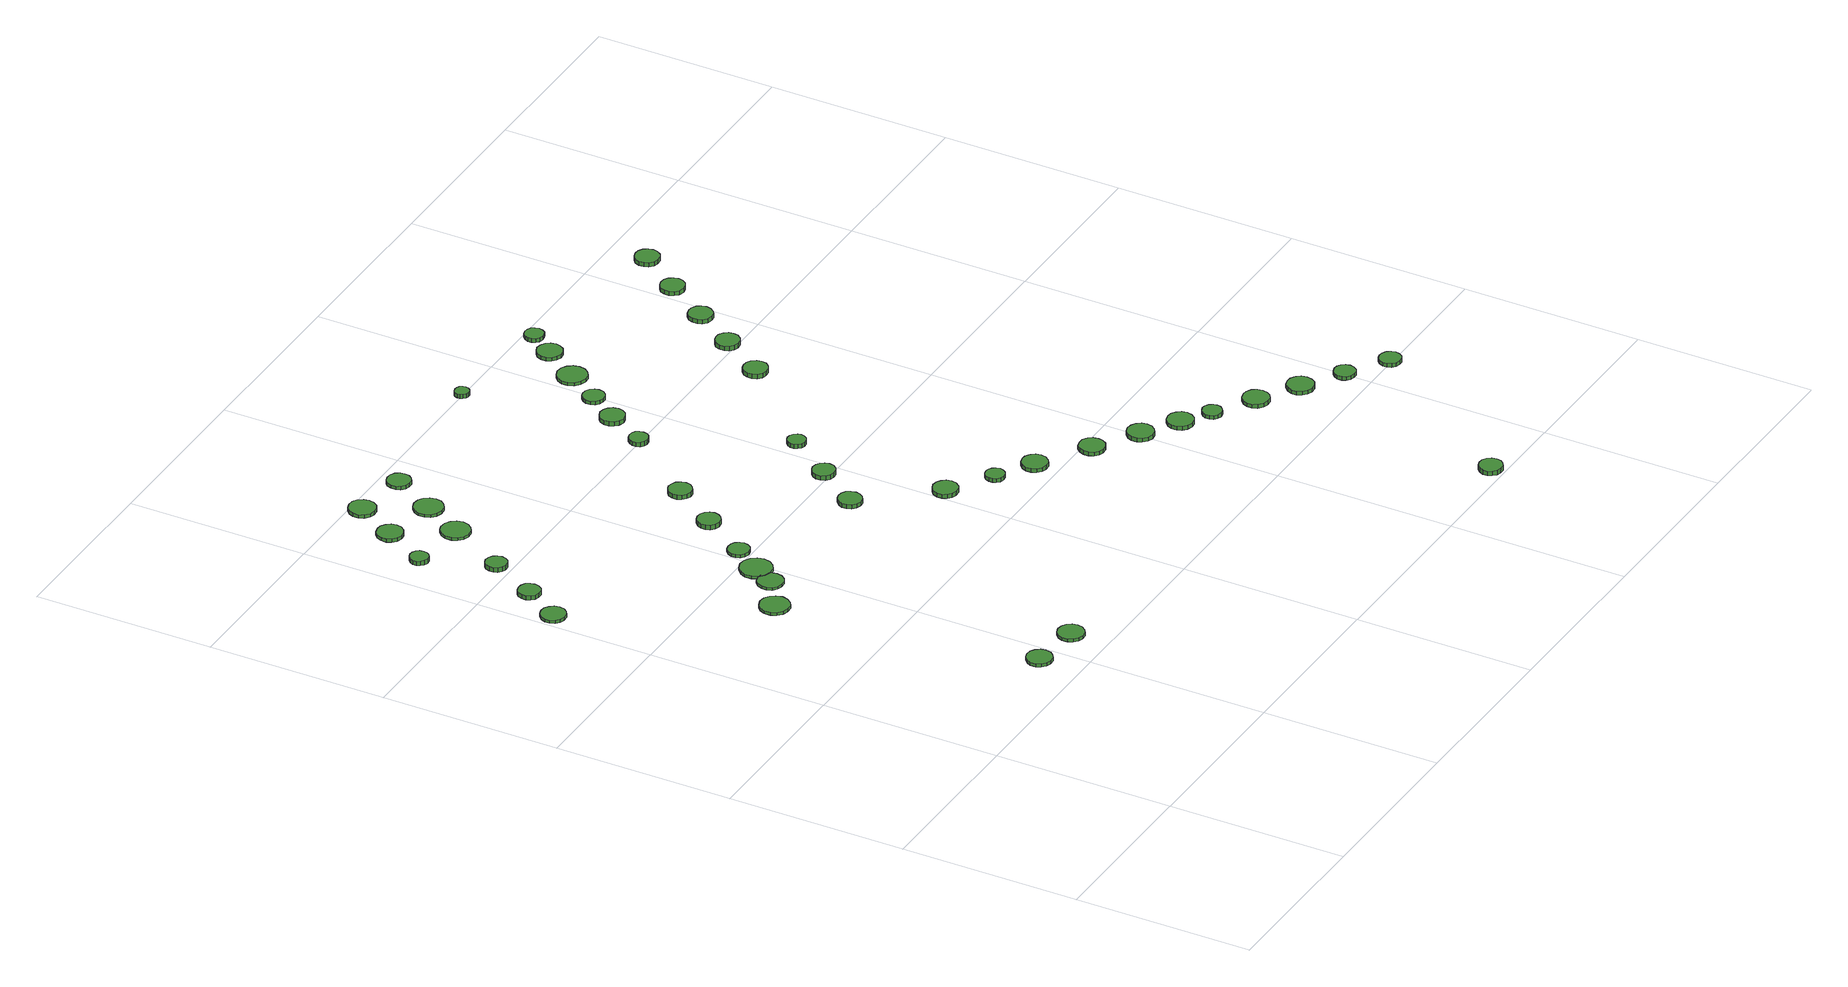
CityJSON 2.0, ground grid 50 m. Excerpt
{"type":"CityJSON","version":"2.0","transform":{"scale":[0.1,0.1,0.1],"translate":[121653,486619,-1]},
"CityObjects":{
"tree1":{"type":"SolitaryVegetationObject","attributes":{"function":"something"},"geometry":[{"type":"MultiSurface","lod":"1","boundaries":[[[0,1,2,3,4,5,6,7,8,9,10,11,12,13,14]],[[15,16,17,18,19,20,21,22,23,24,25,26,27,28,29]],[[0,29,28,1]],[[1,28,27,2]],[[2,27,26,3]],[[3,26,25,4]],[[4,25,24,5]],[[5,24,23,6]],[[6,23,22,7]],[[7,22,21,8]],[[8,21,20,9]],[[9,20,19,10]],[[10,19,18,11]],[[11,18,17,12]],[[12,17,16,13]],[[13,16,15,14]],[[14,15,29,0]]]}]},
"tree2":{"type":"SolitaryVegetationObject","attributes":{"function":"something"},"geometry":[{"type":"MultiSurface","lod":"1","boundaries":[[[30,31,32,33,34,35,36,37,38,39,40,41,42,43,44]],[[45,46,47,48,49,50,51,52,53,54,55,56,57,58,59]],[[30,59,58,31]],[[31,58,57,32]],[[32,57,56,33]],[[33,56,55,34]],[[34,55,54,35]],[[35,54,53,36]],[[36,53,52,37]],[[37,52,51,38]],[[38,51,50,39]],[[39,50,49,40]],[[40,49,48,41]],[[41,48,47,42]],[[42,47,46,43]],[[43,46,45,44]],[[44,45,59,30]]]}]},
"tree3":{"type":"SolitaryVegetationObject","attributes":{"function":"something"},"geometry":[{"type":"MultiSurface","lod":"1","boundaries":[[[60,61,62,63,64,65,66,67,68,69,70,71,72,73,74]],[[75,76,77,78,79,80,81,82,83,84,85,86,87,88,89]],[[60,89,88,61]],[[61,88,87,62]],[[62,87,86,63]],[[63,86,85,64]],[[64,85,84,65]],[[65,84,83,66]],[[66,83,82,67]],[[67,82,81,68]],[[68,81,80,69]],[[69,80,79,70]],[[70,79,78,71]],[[71,78,77,72]],[[72,77,76,73]],[[73,76,75,74]],[[74,75,89,60]]]}]},
"tree4":{"type":"SolitaryVegetationObject","attributes":{"function":"something"},"geometry":[{"type":"MultiSurface","lod":"1","boundaries":[[[90,91,92,93,94,95,96,97,98,99,100,101,102,103,104]],[[105,106,107,108,109,110,111,112,113,114,115,116,117,118,119]],[[90,119,118,91]],[[91,118,117,92]],[[92,117,116,93]],[[93,116,115,94]],[[94,115,114,95]],[[95,114,113,96]],[[96,113,112,97]],[[97,112,111,98]],[[98,111,110,99]],[[99,110,109,100]],[[100,109,108,101]],[[101,108,107,102]],[[102,107,106,103]],[[103,106,105,104]],[[104,105,119,90]]]}]},
"tree5":{"type":"SolitaryVegetationObject","attributes":{"function":"something"},"geometry":[{"type":"MultiSurface","lod":"1","boundaries":[[[120,121,122,123,124,125,126,127,128,129,130,131,132,133,134]],[[135,136,137,138,139,140,141,142,143,144,145,146,147,148,149]],[[120,149,148,121]],[[121,148,147,122]],[[122,147,146,123]],[[123,146,145,124]],[[124,145,144,125]],[[125,144,143,126]],[[126,143,142,127]],[[127,142,141,128]],[[128,141,140,129]],[[129,140,139,130]],[[130,139,138,131]],[[131,138,137,132]],[[132,137,136,133]],[[133,136,135,134]],[[134,135,149,120]]]}]},
"tree6":{"type":"SolitaryVegetationObject","attributes":{"function":"something"},"geometry":[{"type":"MultiSurface","lod":"1","boundaries":[[[150,151,152,153,154,155,156,157,158,159,160,161,162,163,164]],[[165,166,167,168,169,170,171,172,173,174,175,176,177,178,179]],[[150,179,178,151]],[[151,178,177,152]],[[152,177,176,153]],[[153,176,175,154]],[[154,175,174,155]],[[155,174,173,156]],[[156,173,172,157]],[[157,172,171,158]],[[158,171,170,159]],[[159,170,169,160]],[[160,169,168,161]],[[161,168,167,162]],[[162,167,166,163]],[[163,166,165,164]],[[164,165,179,150]]]}]},
"tree7":{"type":"SolitaryVegetationObject","attributes":{"function":"something"},"geometry":[{"type":"MultiSurface","lod":"1","boundaries":[[[180,181,182,183,184,185,186,187,188,189,190,191,192,193,194]],[[195,196,197,198,199,200,201,202,203,204,205,206,207,208,209]],[[180,209,208,181]],[[181,208,207,182]],[[182,207,206,183]],[[183,206,205,184]],[[184,205,204,185]],[[185,204,203,186]],[[186,203,202,187]],[[187,202,201,188]],[[188,201,200,189]],[[189,200,199,190]],[[190,199,198,191]],[[191,198,197,192]],[[192,197,196,193]],[[193,196,195,194]],[[194,195,209,180]]]}]},
"tree8":{"type":"SolitaryVegetationObject","attributes":{"function":"something"},"geometry":[{"type":"MultiSurface","lod":"1","boundaries":[[[210,211,212,213,214,215,216,217,218,219,220,221,222,223,224]],[[225,226,227,228,229,230,231,232,233,234,235,236,237,238,239]],[[210,239,238,211]],[[211,238,237,212]],[[212,237,236,213]],[[213,236,235,214]],[[214,235,234,215]],[[215,234,233,216]],[[216,233,232,217]],[[217,232,231,218]],[[218,231,230,219]],[[219,230,229,220]],[[220,229,228,221]],[[221,228,227,222]],[[222,227,226,223]],[[223,226,225,224]],[[224,225,239,210]]]}]},
"tree9":{"type":"SolitaryVegetationObject","attributes":{"function":"something"},"geometry":[{"type":"MultiSurface","lod":"1","boundaries":[[[240,241,242,243,244,245,246,247,248,249,250,251,252,253,254]],[[255,256,257,258,259,260,261,262,263,264,265,266,267,268,269]],[[240,269,268,241]],[[241,268,267,242]],[[242,267,266,243]],[[243,266,265,244]],[[244,265,264,245]],[[245,264,263,246]],[[246,263,262,247]],[[247,262,261,248]],[[248,261,260,249]],[[249,260,259,250]],[[250,259,258,251]],[[251,258,257,252]],[[252,257,256,253]],[[253,256,255,254]],[[254,255,269,240]]]}]},
"tree10":{"type":"SolitaryVegetationObject","attributes":{"function":"something"},"geometry":[{"type":"MultiSurface","lod":"1","boundaries":[[[270,271,272,273,274,275,276,277,278,279,280,281,282,283,284]],[[285,286,287,288,289,290,291,292,293,294,295,296,297,298,299]],[[270,299,298,271]],[[271,298,297,272]],[[272,297,296,273]],[[273,296,295,274]],[[274,295,294,275]],[[275,294,293,276]],[[276,293,292,277]],[[277,292,291,278]],[[278,291,290,279]],[[279,290,289,280]],[[280,289,288,281]],[[281,288,287,282]],[[282,287,286,283]],[[283,286,285,284]],[[284,285,299,270]]]}]},
"tree11":{"type":"SolitaryVegetationObject","attributes":{"function":"something"},"geometry":[{"type":"MultiSurface","lod":"1","boundaries":[[[300,301,302,303,304,305,306,307,308,309,310,311,312,313,314]],[[315,316,317,318,319,320,321,322,323,324,325,326,327,328,329]],[[300,329,328,301]],[[301,328,327,302]],[[302,327,326,303]],[[303,326,325,304]],[[304,325,324,305]],[[305,324,323,306]],[[306,323,322,307]],[[307,322,321,308]],[[308,321,320,309]],[[309,320,319,310]],[[310,319,318,311]],[[311,318,317,312]],[[312,317,316,313]],[[313,316,315,314]],[[314,315,329,300]]]}]},
"tree12":{"type":"SolitaryVegetationObject","attributes":{"function":"something"},"geometry":[{"type":"MultiSurface","lod":"1","boundaries":[[[330,331,332,333,334,335,336,337,338,339,340,341,342,343,344]],[[345,346,347,348,349,350,351,352,353,354,355,356,357,358,359]],[[330,359,358,331]],[[331,358,357,332]],[[332,357,356,333]],[[333,356,355,334]],[[334,355,354,335]],[[335,354,353,336]],[[336,353,352,337]],[[337,352,351,338]],[[338,351,350,339]],[[339,350,349,340]],[[340,349,348,341]],[[341,348,347,342]],[[342,347,346,343]],[[343,346,345,344]],[[344,345,359,330]]]}]},
"tree13":{"type":"SolitaryVegetationObject","attributes":{"function":"something"},"geometry":[{"type":"MultiSurface","lod":"1","boundaries":[[[360,361,362,363,364,365,366,367,368,369,370,371,372,373,374]],[[375,376,377,378,379,380,381,382,383,384,385,386,387,388,389]],[[360,389,388,361]],[[361,388,387,362]],[[362,387,386,363]],[[363,386,385,364]],[[364,385,384,365]],[[365,384,383,366]],[[366,383,382,367]],[[367,382,381,368]],[[368,381,380,369]],[[369,380,379,370]],[[370,379,378,371]],[[371,378,377,372]],[[372,377,376,373]],[[373,376,375,374]],[[374,375,389,360]]]}]},
"tree14":{"type":"SolitaryVegetationObject","attributes":{"function":"something"},"geometry":[{"type":"MultiSurface","lod":"1","boundaries":[[[390,391,392,393,394,395,396,397,398,399,400,401,402,403,404]],[[405,406,407,408,409,410,411,412,413,414,415,416,417,418,419]],[[390,419,418,391]],[[391,418,417,392]],[[392,417,416,393]],[[393,416,415,394]],[[394,415,414,395]],[[395,414,413,396]],[[396,413,412,397]],[[397,412,411,398]],[[398,411,410,399]],[[399,410,409,400]],[[400,409,408,401]],[[401,408,407,402]],[[402,407,406,403]],[[403,406,405,404]],[[404,405,419,390]]]}]},
"tree15":{"type":"SolitaryVegetationObject","attributes":{"function":"something"},"geometry":[{"type":"MultiSurface","lod":"1","boundaries":[[[420,421,422,423,424,425,426,427,428,429,430,431,432,433,434]],[[435,436,437,438,439,440,441,442,443,444,445,446,447,448,449]],[[420,449,448,421]],[[421,448,447,422]],[[422,447,446,423]],[[423,446,445,424]],[[424,445,444,425]],[[425,444,443,426]],[[426,443,442,427]],[[427,442,441,428]],[[428,441,440,429]],[[429,440,439,430]],[[430,439,438,431]],[[431,438,437,432]],[[432,437,436,433]],[[433,436,435,434]],[[434,435,449,420]]]}]},
"tree16":{"type":"SolitaryVegetationObject","attributes":{"function":"something"},"geometry":[{"type":"MultiSurface","lod":"1","boundaries":[[[450,451,452,453,454,455,456,457,458,459,460,461,462,463,464]],[[465,466,467,468,469,470,471,472,473,474,475,476,477,478,479]],[[450,479,478,451]],[[451,478,477,452]],[[452,477,476,453]],[[453,476,475,454]],[[454,475,474,455]],[[455,474,473,456]],[[456,473,472,457]],[[457,472,471,458]],[[458,471,470,459]],[[459,470,469,460]],[[460,469,468,461]],[[461,468,467,462]],[[462,467,466,463]],[[463,466,465,464]],[[464,465,479,450]]]}]},
"tree17":{"type":"SolitaryVegetationObject","attributes":{"function":"something"},"geometry":[{"type":"MultiSurface","lod":"1","boundaries":[[[480,481,482,483,484,485,486,487,488,489,490,491,492,493,494]],[[495,496,497,498,499,500,501,502,503,504,505,506,507,508,509]],[[480,509,508,481]],[[481,508,507,482]],[[482,507,506,483]],[[483,506,505,484]],[[484,505,504,485]],[[485,504,503,486]],[[486,503,502,487]],[[487,502,501,488]],[[488,501,500,489]],[[489,500,499,490]],[[490,499,498,491]],[[491,498,497,492]],[[492,497,496,493]],[[493,496,495,494]],[[494,495,509,480]]]}]},
"tree18":{"type":"SolitaryVegetationObject","attributes":{"function":"something"},"geometry":[{"type":"MultiSurface","lod":"1","boundaries":[[[510,511,512,513,514,515,516,517,518,519,520,521,522,523,524]],[[525,526,527,528,529,530,531,532,533,534,535,536,537,538,539]],[[510,539,538,511]],[[511,538,537,512]],[[512,537,536,513]],[[513,536,535,514]],[[514,535,534,515]],[[515,534,533,516]],[[516,533,532,517]],[[517,532,531,518]],[[518,531,530,519]],[[519,530,529,520]],[[520,529,528,521]],[[521,528,527,522]],[[522,527,526,523]],[[523,526,525,524]],[[524,525,539,510]]]}]},
"tree19":{"type":"SolitaryVegetationObject","attributes":{"function":"something"},"geometry":[{"type":"MultiSurface","lod":"1","boundaries":[[[540,541,542,543,544,545,546,547,548,549,550,551,552,553,554]],[[555,556,557,558,559,560,561,562,563,564,565,566,567,568,569]],[[540,569,568,541]],[[541,568,567,542]],[[542,567,566,543]],[[543,566,565,544]],[[544,565,564,545]],[[545,564,563,546]],[[546,563,562,547]],[[547,562,561,548]],[[548,561,560,549]],[[549,560,559,550]],[[550,559,558,551]],[[551,558,557,552]],[[552,557,556,553]],[[553,556,555,554]],[[554,555,569,540]]]}]},
"tree20":{"type":"SolitaryVegetationObject","attributes":{"function":"something"},"geometry":[{"type":"MultiSurface","lod":"1","boundaries":[[[570,571,572,573,574,575,576,577,578,579,580,581,582,583,584]],[[585,586,587,588,589,590,591,592,593,594,595,596,597,598,599]],[[570,599,598,571]],[[571,598,597,572]],[[572,597,596,573]],[[573,596,595,574]],[[574,595,594,575]],[[575,594,593,576]],[[576,593,592,577]],[[577,592,591,578]],[[578,591,590,579]],[[579,590,589,580]],[[580,589,588,581]],[[581,588,587,582]],[[582,587,586,583]],[[583,586,585,584]],[[584,585,599,570]]]}]},
"tree21":{"type":"SolitaryVegetationObject","attributes":{"function":"something"},"geometry":[{"type":"MultiSurface","lod":"1","boundaries":[[[600,601,602,603,604,605,606,607,608,609,610,611,612,613,614]],[[615,616,617,618,619,620,621,622,623,624,625,626,627,628,629]],[[600,629,628,601]],[[601,628,627,602]],[[602,627,626,603]],[[603,626,625,604]],[[604,625,624,605]],[[605,624,623,606]],[[606,623,622,607]],[[607,622,621,608]],[[608,621,620,609]],[[609,620,619,610]],[[610,619,618,611]],[[611,618,617,612]],[[612,617,616,613]],[[613,616,615,614]],[[614,615,629,600]]]}]},
"tree22":{"type":"SolitaryVegetationObject","attributes":{"function":"something"},"geometry":[{"type":"MultiSurface","lod":"1","boundaries":[[[630,631,632,633,634,635,636,637,638,639,640,641,642,643,644]],[[645,646,647,648,649,650,651,652,653,654,655,656,657,658,659]],[[630,659,658,631]],[[631,658,657,632]],[[632,657,656,633]],[[633,656,655,634]],[[634,655,654,635]],[[635,654,653,636]],[[636,653,652,637]],[[637,652,651,638]],[[638,651,650,639]],[[639,650,649,640]],[[640,649,648,641]],[[641,648,647,642]],[[642,647,646,643]],[[643,646,645,644]],[[644,645,659,630]]]}]},
"tree23":{"type":"SolitaryVegetationObject","attributes":{"function":"something"},"geometry":[{"type":"MultiSurface","lod":"1","boundaries":[[[660,661,662,663,664,665,666,667,668,669,670,671,672,673,674]],[[675,676,677,678,679,680,681,682,683,684,685,686,687,688,689]],[[660,689,688,661]],[[661,688,687,662]],[[662,687,686,663]],[[663,686,685,664]],[[664,685,684,665]],[[665,684,683,666]],[[666,683,682,667]],[[667,682,681,668]],[[668,681,680,669]],[[669,680,679,670]],[[670,679,678,671]],[[671,678,677,672]],[[672,677,676,673]],[[673,676,675,674]],[[674,675,689,660]]]}]},
"tree24":{"type":"SolitaryVegetationObject","attributes":{"function":"something"},"geometry":[{"type":"MultiSurface","lod":"1","boundaries":[[[690,691,692,693,694,695,696,697,698,699,700,701,702,703,704]],[[705,706,707,708,709,710,711,712,713,714,715,716,717,718,719]],[[690,719,718,691]],[[691,718,717,692]],[[692,717,716,693]],[[693,716,715,694]],[[694,715,714,695]],[[695,714,713,696]],[[696,713,712,697]],[[697,712,711,698]],[[698,711,710,699]],[[699,710,709,700]],[[700,709,708,701]],[[701,708,707,702]],[[702,707,706,703]],[[703,706,705,704]],[[704,705,719,690]]]}]},
"tree25":{"type":"SolitaryVegetationObject","attributes":{"function":"something"},"geometry":[{"type":"MultiSurface","lod":"1","boundaries":[[[720,721,722,723,724,725,726,727,728,729,730,731,732,733,734]],[[735,736,737,738,739,740,741,742,743,744,745,746,747,748,749]],[[720,749,748,721]],[[721,748,747,722]],[[722,747,746,723]],[[723,746,745,724]],[[724,745,744,725]],[[725,744,743,726]],[[726,743,742,727]],[[727,742,741,728]],[[728,741,740,729]],[[729,740,739,730]],[[730,739,738,731]],[[731,738,737,732]],[[732,737,736,733]],[[733,736,735,734]],[[734,735,749,720]]]}]},
"tree26":{"type":"SolitaryVegetationObject","attributes":{"function":"something"},"geometry":[{"type":"MultiSurface","lod":"1","boundaries":[[[750,751,752,753,754,755,756,757,758,759,760,761,762,763,764]],[[765,766,767,768,769,770,771,772,773,774,775,776,777,778,779]],[[750,779,778,751]],[[751,778,777,752]],[[752,777,776,753]],[[753,776,775,754]],[[754,775,774,755]],[[755,774,773,756]],[[756,773,772,757]],[[757,772,771,758]],[[758,771,770,759]],[[759,770,769,760]],[[760,769,768,761]],[[761,768,767,762]],[[762,767,766,763]],[[763,766,765,764]],[[764,765,779,750]]]}]},
"tree27":{"type":"SolitaryVegetationObject","attributes":{"function":"something"},"geometry":[{"type":"MultiSurface","lod":"1","boundaries":[[[780,781,782,783,784,785,786,787,788,789,790,791,792,793,794]],[[795,796,797,798,799,800,801,802,803,804,805,806,807,808,809]],[[780,809,808,781]],[[781,808,807,782]],[[782,807,806,783]],[[783,806,805,784]],[[784,805,804,785]],[[785,804,803,786]],[[786,803,802,787]],[[787,802,801,788]],[[788,801,800,789]],[[789,800,799,790]],[[790,799,798,791]],[[791,798,797,792]],[[792,797,796,793]],[[793,796,795,794]],[[794,795,809,780]]]}]},
"tree28":{"type":"SolitaryVegetationObject","attributes":{"function":"something"},"geometry":[{"type":"MultiSurface","lod":"1","boundaries":[[[810,811,812,813,814,815,816,817,818,819,820,821,822,823,824]],[[825,826,827,828,829,830,831,832,833,834,835,836,837,838,839]],[[810,839,838,811]],[[811,838,837,812]],[[812,837,836,813]],[[813,836,835,814]],[[814,835,834,815]],[[815,834,833,816]],[[816,833,832,817]],[[817,832,831,818]],[[818,831,830,819]],[[819,830,829,820]],[[820,829,828,821]],[[821,828,827,822]],[[822,827,826,823]],[[823,826,825,824]],[[824,825,839,810]]]}]},
"tree29":{"type":"SolitaryVegetationObject","attributes":{"function":"something"},"geometry":[{"type":"MultiSurface","lod":"1","boundaries":[[[840,841,842,843,844,845,846,847,848,849,850,851,852,853,854]],[[855,856,857,858,859,860,861,862,863,864,865,866,867,868,869]],[[840,869,868,841]],[[841,868,867,842]],[[842,867,866,843]],[[843,866,865,844]],[[844,865,864,845]],[[845,864,863,846]],[[846,863,862,847]],[[847,862,861,848]],[[848,861,860,849]],[[849,860,859,850]],[[850,859,858,851]],[[851,858,857,852]],[[852,857,856,853]],[[853,856,855,854]],[[854,855,869,840]]]}]},
"tree30":{"type":"SolitaryVegetationObject","attributes":{"function":"something"},"geometry":[{"type":"MultiSurface","lod":"1","boundaries":[[[870,871,872,873,874,875,876,877,878,879,880,881,882,883,884]],[[885,886,887,888,889,890,891,892,893,894,895,896,897,898,899]],[[870,899,898,871]],[[871,898,897,872]],[[872,897,896,873]],[[873,896,895,874]],[[874,895,894,875]],[[875,894,893,876]],[[876,893,892,877]],[[877,892,891,878]],[[878,891,890,879]],[[879,890,889,880]],[[880,889,888,881]],[[881,888,887,882]],[[882,887,886,883]],[[883,886,885,884]],[[884,885,899,870]]]}]},
"tree31":{"type":"SolitaryVegetationObject","attributes":{"function":"something"},"geometry":[{"type":"MultiSurface","lod":"1","boundaries":[[[900,901,902,903,904,905,906,907,908,909,910,911,912,913,914]],[[915,916,917,918,919,920,921,922,923,924,925,926,927,928,929]],[[900,929,928,901]],[[901,928,927,902]],[[902,927,926,903]],[[903,926,925,904]],[[904,925,924,905]],[[905,924,923,906]],[[906,923,922,907]],[[907,922,921,908]],[[908,921,920,909]],[[909,920,919,910]],[[910,919,918,911]],[[911,918,917,912]],[[912,917,916,913]],[[913,916,915,914]],[[914,915,929,900]]]}]},
"tree32":{"type":"SolitaryVegetationObject","attributes":{"function":"something"},"geometry":[{"type":"MultiSurface","lod":"1","boundaries":[[[930,931,932,933,934,935,936,937,938,939,940,941,942,943,944]],[[945,946,947,948,949,950,951,952,953,954,955,956,957,958,959]],[[930,959,958,931]],[[931,958,957,932]],[[932,957,956,933]],[[933,956,955,934]],[[934,955,954,935]],[[935,954,953,936]],[[936,953,952,937]],[[937,952,951,938]],[[938,951,950,939]],[[939,950,949,940]],[[940,949,948,941]],[[941,948,947,942]],[[942,947,946,943]],[[943,946,945,944]],[[944,945,959,930]]]}]},
"tree33":{"type":"SolitaryVegetationObject","attributes":{"function":"something"},"geometry":[{"type":"MultiSurface","lod":"1","boundaries":[[[960,961,962,963,964,965,966,967,968,969,970,971,972,973,974]],[[975,976,977,978,979,980,981,982,983,984,985,986,987,988,989]],[[960,989,988,961]],[[961,988,987,962]],[[962,987,986,963]],[[963,986,985,964]],[[964,985,984,965]],[[965,984,983,966]],[[966,983,982,967]],[[967,982,981,968]],[[968,981,980,969]],[[969,980,979,970]],[[970,979,978,971]],[[971,978,977,972]],[[972,977,976,973]],[[973,976,975,974]],[[974,975,989,960]]]}]},
"tree34":{"type":"SolitaryVegetationObject","attributes":{"function":"something"},"geometry":[{"type":"MultiSurface","lod":"1","boundaries":[[[990,991,992,993,994,995,996,997,998,999,1000,1001,1002,1003,1004]],[[1005,1006,1007,1008,1009,1010,1011,1012,1013,1014,1015,1016,1017,1018,1019]],[[990,1019,1018,991]],[[991,1018,1017,992]],[[992,1017,1016,993]],[[993,1016,1015,994]],[[994,1015,1014,995]],[[995,1014,1013,996]],[[996,1013,1012,997]],[[997,1012,1011,998]],[[998,1011,1010,999]],[[999,1010,1009,1000]],[[1000,1009,1008,1001]],[[1001,1008,1007,1002]],[[1002,1007,1006,1003]],[[1003,1006,1005,1004]],[[1004,1005,1019,990]]]}]},
"tree35":{"type":"SolitaryVegetationObject","attributes":{"function":"something"},"geometry":[{"type":"MultiSurface","lod":"1","boundaries":[[[1020,1021,1022,1023,1024,1025,1026,1027,1028,1029,1030,1031,1032,1033,1034]],[[1035,1036,1037,1038,1039,1040,1041,1042,1043,1044,1045,1046,1047,1048,1049]],[[1020,1049,1048,1021]],[[1021,1048,1047,1022]],[[1022,1047,1046,1023]],[[1023,1046,1045,1024]],[[1024,1045,1044,1025]],[[1025,1044,1043,1026]],[[1026,1043,1042,1027]],[[1027,1042,1041,1028]],[[1028,1041,1040,1029]],[[1029,1040,1039,1030]],[[1030,1039,1038,1031]],[[1031,1038,1037,1032]],[[1032,1037,1036,1033]],[[1033,1036,1035,1034]],[[1034,1035,1049,1020]]]}]},
"tree36":{"type":"SolitaryVegetationObject","attributes":{"function":"something"},"geometry":[{"type":"MultiSurface","lod":"1","boundaries":[[[1050,1051,1052,1053,1054,1055,1056,1057,1058,1059,1060,1061,1062,1063,1064]],[[1065,1066,1067,1068,1069,1070,1071,1072,1073,1074,1075,1076,1077,1078,1079]],[[1050,1079,1078,1051]],[[1051,1078,1077,1052]],[[1052,1077,1076,1053]],[[1053,1076,1075,1054]],[[1054,1075,1074,1055]],[[1055,1074,1073,1056]],[[1056,1073,1072,1057]],[[1057,1072,1071,1058]],[[1058,1071,1070,1059]],[[1059,1070,1069,1060]],[[1060,1069,1068,1061]],[[1061,1068,1067,1062]],[[1062,1067,1066,1063]],[[1063,1066,1065,1064]],[[1064,1065,1079,1050]]]}]},
"tree37":{"type":"SolitaryVegetationObject","attributes":{"function":"something"},"geometry":[{"type":"MultiSurface","lod":"1","boundaries":[[[1080,1081,1082,1083,1084,1085,1086,1087,1088,1089,1090,1091,1092,1093,1094]],[[1095,1096,1097,1098,1099,1100,1101,1102,1103,1104,1105,1106,1107,1108,1109]],[[1080,1109,1108,1081]],[[1081,1108,1107,1082]],[[1082,1107,1106,1083]],[[1083,1106,1105,1084]],[[1084,1105,1104,1085]],[[1085,1104,1103,1086]],[[1086,1103,1102,1087]],[[1087,1102,1101,1088]],[[1088,1101,1100,1089]],[[1089,1100,1099,1090]],[[1090,1099,1098,1091]],[[1091,1098,1097,1092]],[[1092,1097,1096,1093]],[[1093,1096,1095,1094]],[[1094,1095,1109,1080]]]}]},
"tree38":{"type":"SolitaryVegetationObject","attributes":{"function":"something"},"geometry":[{"type":"MultiSurface","lod":"1","boundaries":[[[1110,1111,1112,1113,1114,1115,1116,1117,1118,1119,1120,1121,1122,1123,1124]],[[1125,1126,1127,1128,1129,1130,1131,1132,1133,1134,1135,1136,1137,1138,1139]],[[1110,1139,1138,1111]],[[1111,1138,1137,1112]],[[1112,1137,1136,1113]],[[1113,1136,1135,1114]],[[1114,1135,1134,1115]],[[1115,1134,1133,1116]],[[1116,1133,1132,1117]],[[1117,1132,1131,1118]],[[1118,1131,1130,1119]],[[1119,1130,1129,1120]],[[1120,1129,1128,1121]],[[1121,1128,1127,1122]],[[1122,1127,1126,1123]],[[1123,1126,1125,1124]],[[1124,1125,1139,1110]]]}]},
"tree39":{"type":"SolitaryVegetationObject","attributes":{"function":"something"},"geometry":[{"type":"MultiSurface","lod":"1","boundaries":[[[1140,1141,1142,1143,1144,1145,1146,1147,1148,1149,1150,1151,1152,1153,1154]],[[1155,1156,1157,1158,1159,1160,1161,1162,1163,1164,1165,1166,1167,1168,1169]],[[1140,1169,1168,1141]],[[1141,1168,1167,1142]],[[1142,1167,1166,1143]],[[1143,1166,1165,1144]],[[1144,1165,1164,1145]],[[1145,1164,1163,1146]],[[1146,1163,1162,1147]],[[1147,1162,1161,1148]],[[1148,1161,1160,1149]],[[1149,1160,1159,1150]],[[1150,1159,1158,1151]],[[1151,1158,1157,1152]],[[1152,1157,1156,1153]],[[1153,1156,1155,1154]],[[1154,1155,1169,1140]]]}]},
"tree40":{"type":"SolitaryVegetationObject","attributes":{"function":"something"},"geometry":[{"type":"MultiSurface","lod":"1","boundaries":[[[1170,1171,1172,1173,1174,1175,1176,1177,1178,1179,1180,1181,1182,1183,1184]],[[1185,1186,1187,1188,1189,1190,1191,1192,1193,1194,1195,1196,1197,1198,1199]],[[1170,1199,1198,1171]],[[1171,1198,1197,1172]],[[1172,1197,1196,1173]],[[1173,1196,1195,1174]],[[1174,1195,1194,1175]],[[1175,1194,1193,1176]],[[1176,1193,1192,1177]],[[1177,1192,1191,1178]],[[1178,1191,1190,1179]],[[1179,1190,1189,1180]],[[1180,1189,1188,1181]],[[1181,1188,1187,1182]],[[1182,1187,1186,1183]],[[1183,1186,1185,1184]],[[1184,1185,1199,1170]]]}]},
"tree41":{"type":"SolitaryVegetationObject","attributes":{"function":"something"},"geometry":[{"type":"MultiSurface","lod":"1","boundaries":[[[1200,1201,1202,1203,1204,1205,1206,1207,1208,1209,1210,1211,1212,1213,1214]],[[1215,1216,1217,1218,1219,1220,1221,1222,1223,1224,1225,1226,1227,1228,1229]],[[1200,1229,1228,1201]],[[1201,1228,1227,1202]],[[1202,1227,1226,1203]],[[1203,1226,1225,1204]],[[1204,1225,1224,1205]],[[1205,1224,1223,1206]],[[1206,1223,1222,1207]],[[1207,1222,1221,1208]],[[1208,1221,1220,1209]],[[1209,1220,1219,1210]],[[1210,1219,1218,1211]],[[1211,1218,1217,1212]],[[1212,1217,1216,1213]],[[1213,1216,1215,1214]],[[1214,1215,1229,1200]]]}]},
"tree42":{"type":"SolitaryVegetationObject","attributes":{"function":"something"},"geometry":[{"type":"MultiSurface","lod":"1","boundaries":[[[1230,1231,1232,1233,1234,1235,1236,1237,1238,1239,1240,1241,1242,1243,1244]],[[1245,1246,1247,1248,1249,1250,1251,1252,1253,1254,1255,1256,1257,1258,1259]],[[1230,1259,1258,1231]],[[1231,1258,1257,1232]],[[1232,1257,1256,1233]],[[1233,1256,1255,1234]],[[1234,1255,1254,1235]],[[1235,1254,1253,1236]],[[1236,1253,1252,1237]],[[1237,1252,1251,1238]],[[1238,1251,1250,1239]],[[1239,1250,1249,1240]],[[1240,1249,1248,1241]],[[1241,1248,1247,1242]],[[1242,1247,1246,1243]],[[1243,1246,1245,1244]],[[1244,1245,1259,1230]]]}]},
"tree43":{"type":"SolitaryVegetationObject","attributes":{"function":"something"},"geometry":[{"type":"MultiSurface","lod":"1","boundaries":[[[1260,1261,1262,1263,1264,1265,1266,1267,1268,1269,1270,1271,1272,1273,1274]],[[1275,1276,1277,1278,1279,1280,1281,1282,1283,1284,1285,1286,1287,1288,1289]],[[1260,1289,1288,1261]],[[1261,1288,1287,1262]],[[1262,1287,1286,1263]],[[1263,1286,1285,1264]],[[1264,1285,1284,1265]],[[1265,1284,1283,1266]],[[1266,1283,1282,1267]],[[1267,1282,1281,1268]],[[1268,1281,1280,1269]],[[1269,1280,1279,1270]],[[1270,1279,1278,1271]],[[1271,1278,1277,1272]],[[1272,1277,1276,1273]],[[1273,1276,1275,1274]],[[1274,1275,1289,1260]]]}]},
"tree44":{"type":"SolitaryVegetationObject","attributes":{"function":"something"},"geometry":[{"type":"MultiSurface","lod":"1","boundaries":[[[1290,1291,1292,1293,1294,1295,1296,1297,1298,1299,1300,1301,1302,1303,1304]],[[1305,1306,1307,1308,1309,1310,1311,1312,1313,1314,1315,1316,1317,1318,1319]],[[1290,1319,1318,1291]],[[1291,1318,1317,1292]],[[1292,1317,1316,1293]],[[1293,1316,1315,1294]],[[1294,1315,1314,1295]],[[1295,1314,1313,1296]],[[1296,1313,1312,1297]],[[1297,1312,1311,1298]],[[1298,1311,1310,1299]],[[1299,1310,1309,1300]],[[1300,1309,1308,1301]],[[1301,1308,1307,1302]],[[1302,1307,1306,1303]],[[1303,1306,1305,1304]],[[1304,1305,1319,1290]]]}]}
},
"vertices":[
[76,1802,17],[73,1816,17],[64,1827,17],[52,1835,17],[38,1836,17],[24,1832,17],[14,1822,17],[8,1809,17],[8,1795,17],[14,1782,17],[24,1772,17],[38,1768,17],[52,1769,17],[64,1777,17],[73,1788,17],[73,1788,8],[64,1777,8],[52,1769,8],[38,1768,8],[24,1772,8],[14,1782,8],[8,1795,8],[8,1809,8],[14,1822,8],[24,1832,8],[38,1836,8],[52,1835,8],[64,1827,8],[73,1816,8],[76,1802,8],
[484,619,17],[481,633,17],[472,645,17],[460,652,17],[445,654,17],[431,649,17],[420,639,17],[414,626,17],[414,611,17],[420,598,17],[431,588,17],[445,584,17],[460,585,17],[472,593,17],[481,604,17],[481,604,8],[472,593,8],[460,585,8],[445,584,8],[431,588,8],[420,598,8],[414,611,8],[414,626,8],[420,639,8],[431,649,8],[445,654,8],[460,652,8],[472,645,8],[481,633,8],[484,619,8],
[132,1904,23],[129,1916,23],[122,1927,23],[111,1933,23],[98,1934,23],[86,1930,23],[77,1922,23],[72,1910,23],[72,1898,23],[77,1886,23],[86,1878,23],[98,1874,23],[111,1875,23],[122,1881,23],[129,1892,23],[129,1892,11],[122,1881,11],[111,1875,11],[98,1874,11],[86,1878,11],[77,1886,11],[72,1898,11],[72,1910,11],[77,1922,11],[86,1930,11],[98,1934,11],[111,1933,11],[122,1927,11],[129,1916,11],[132,1904,11],
[387,1327,17],[383,1344,17],[373,1357,17],[359,1366,17],[342,1368,17],[326,1362,17],[313,1351,17],[306,1336,17],[306,1319,17],[313,1303,17],[326,1292,17],[342,1287,17],[359,1288,17],[373,1297,17],[383,1311,17],[383,1311,9],[373,1297,9],[359,1288,9],[342,1287,9],[326,1292,9],[313,1303,9],[306,1319,9],[306,1336,9],[313,1351,9],[326,1362,9],[342,1368,9],[359,1366,9],[373,1357,9],[383,1344,9],[387,1327,9],
[627,604,17],[624,619,17],[615,631,17],[602,639,17],[587,640,17],[573,636,17],[562,626,17],[556,612,17],[556,597,17],[562,583,17],[573,573,17],[587,569,17],[602,570,17],[615,578,17],[624,590,17],[624,590,8],[615,578,8],[602,570,8],[587,569,8],[573,573,8],[562,583,8],[556,597,8],[556,612,8],[562,626,8],[573,636,8],[587,640,8],[602,639,8],[615,631,8],[624,619,8],[627,604,8],
[138,2228,20],[136,2238,20],[130,2247,20],[120,2252,20],[110,2253,20],[100,2250,20],[92,2243,20],[87,2233,20],[87,2222,20],[92,2213,20],[100,2206,20],[110,2202,20],[120,2203,20],[130,2209,20],[136,2217,20],[136,2217,7],[130,2209,7],[120,2203,7],[110,2202,7],[100,2206,7],[92,2213,7],[87,2222,7],[87,2233,7],[92,2243,7],[100,2250,7],[110,2253,7],[120,2252,7],[130,2247,7],[136,2238,7],[138,2228,7],
[204,2038,25],[201,2050,25],[194,2060,25],[184,2066,25],[171,2068,25],[160,2064,25],[151,2056,25],[146,2044,25],[146,2032,25],[151,2021,25],[160,2013,25],[171,2009,25],[184,2010,25],[194,2016,25],[201,2026,25],[201,2026,12],[194,2016,12],[184,2010,12],[171,2009,12],[160,2013,12],[151,2021,12],[146,2032,12],[146,2044,12],[151,2056,12],[160,2064,12],[171,2068,12],[184,2066,12],[194,2060,12],[201,2050,12],[204,2038,12],
[479,1392,15],[476,1407,15],[467,1418,15],[454,1426,15],[439,1427,15],[425,1423,15],[414,1413,15],[408,1399,15],[408,1385,15],[414,1371,15],[425,1361,15],[439,1357,15],[454,1358,15],[467,1366,15],[476,1378,15],[476,1378,8],[467,1366,8],[454,1358,8],[439,1357,8],[425,1361,8],[414,1371,8],[408,1385,8],[408,1399,8],[414,1413,8],[425,1423,8],[439,1427,8],[454,1426,8],[467,1418,8],[476,1407,8],[479,1392,8],
[219,2350,17],[216,2364,17],[207,2376,17],[194,2384,17],[180,2385,17],[165,2381,17],[154,2371,17],[148,2357,17],[148,2342,17],[154,2329,17],[165,2319,17],[180,2314,17],[194,2316,17],[207,2323,17],[216,2335,17],[216,2335,7],[207,2323,7],[194,2316,7],[180,2314,7],[165,2319,7],[154,2329,7],[148,2342,7],[148,2357,7],[154,2371,7],[165,2381,7],[180,2385,7],[194,2384,7],[207,2376,7],[216,2364,7],[219,2350,7],
[523,1453,16],[519,1471,16],[508,1486,16],[493,1495,16],[474,1497,16],[457,1491,16],[444,1479,16],[436,1462,16],[436,1444,16],[444,1427,16],[457,1415,16],[474,1409,16],[493,1411,16],[508,1420,16],[519,1435,16],[519,1435,8],[508,1420,8],[493,1411,8],[474,1409,8],[457,1415,8],[444,1427,8],[436,1444,8],[436,1462,8],[444,1479,8],[457,1491,8],[474,1497,8],[493,1495,8],[508,1486,8],[519,1471,8],[523,1453,8],
[313,2209,16],[309,2225,16],[299,2239,16],[285,2247,16],[268,2249,16],[252,2244,16],[240,2233,16],[233,2217,16],[233,2200,16],[240,2185,16],[252,2174,16],[268,2169,16],[285,2171,16],[299,2179,16],[309,2192,16],[309,2192,8],[299,2179,8],[285,2171,8],[268,2169,8],[252,2174,8],[240,2185,8],[233,2200,8],[233,2217,8],[240,2233,8],[252,2244,8],[268,2249,8],[285,2247,8],[299,2239,8],[309,2225,8],[313,2209,8],
[289,2467,16],[286,2482,16],[277,2495,16],[264,2503,16],[248,2504,16],[234,2499,16],[222,2489,16],[216,2475,16],[216,2459,16],[222,2445,16],[234,2435,16],[248,2430,16],[264,2432,16],[277,2439,16],[286,2452,16],[286,2452,6],[277,2439,6],[264,2432,6],[248,2430,6],[234,2435,6],[222,2445,6],[216,2459,6],[216,2475,6],[222,2489,6],[234,2499,6],[248,2504,6],[264,2503,6],[277,2495,6],[286,2482,6],[289,2467,6],
[564,1533,17],[561,1545,17],[554,1555,17],[543,1561,17],[531,1562,17],[519,1559,17],[510,1550,17],[505,1539,17],[505,1527,17],[510,1515,17],[519,1507,17],[531,1503,17],[543,1505,17],[554,1511,17],[561,1521,17],[561,1521,8],[554,1511,8],[543,1505,8],[531,1503,8],[519,1507,8],[510,1515,8],[505,1527,8],[505,1539,8],[510,1550,8],[519,1559,8],[531,1562,8],[543,1561,8],[554,1555,8],[561,1545,8],[564,1533,8],
[377,2322,15],[374,2338,15],[364,2352,15],[350,2360,15],[333,2362,15],[317,2357,15],[304,2346,15],[298,2330,15],[298,2314,15],[304,2298,15],[317,2287,15],[333,2282,15],[350,2284,15],[364,2292,15],[374,2305,15],[374,2305,7],[364,2292,7],[350,2284,7],[333,2282,7],[317,2287,7],[304,2298,7],[298,2314,7],[298,2330,7],[304,2346,7],[317,2357,7],[333,2362,7],[350,2360,7],[364,2352,7],[374,2338,7],[377,2322,7],
[648,1664,21],[645,1677,21],[637,1687,21],[626,1694,21],[613,1695,21],[600,1691,21],[590,1682,21],[585,1670,21],[585,1657,21],[590,1645,21],[600,1636,21],[613,1632,21],[626,1633,21],[637,1640,21],[645,1651,21],[645,1651,8],[637,1640,8],[626,1633,8],[613,1632,8],[600,1636,8],[590,1645,8],[585,1657,8],[585,1670,8],[590,1682,8],[600,1691,8],[613,1695,8],[626,1694,8],[637,1687,8],[645,1677,8],[648,1664,8],
[442,2447,16],[440,2460,16],[432,2471,16],[420,2478,16],[407,2479,16],[394,2475,16],[384,2466,16],[379,2454,16],[379,2440,16],[384,2428,16],[394,2419,16],[407,2415,16],[420,2416,16],[432,2423,16],[440,2434,16],[440,2434,6],[432,2423,6],[420,2416,6],[407,2415,6],[394,2419,6],[384,2428,6],[379,2440,6],[379,2454,6],[384,2466,6],[394,2475,6],[407,2479,6],[420,2478,6],[432,2471,6],[440,2460,6],[442,2447,6],
[729,1790,28],[726,1803,28],[718,1814,28],[706,1820,28],[693,1822,28],[681,1818,28],[671,1809,28],[665,1796,28],[665,1783,28],[671,1771,28],[681,1762,28],[693,1758,28],[706,1759,28],[718,1766,28],[726,1777,28],[726,1777,15],[718,1766,15],[706,1759,15],[693,1758,15],[681,1762,15],[671,1771,15],[665,1783,15],[665,1796,15],[671,1809,15],[681,1818,15],[693,1822,15],[706,1820,15],[718,1814,15],[726,1803,15],[729,1790,15],
[907,1396,19],[904,1409,19],[897,1420,19],[885,1427,19],[872,1428,19],[859,1424,19],[849,1415,19],[843,1403,19],[843,1389,19],[849,1377,19],[859,1368,19],[872,1364,19],[885,1365,19],[897,1372,19],[904,1383,19],[904,1383,7],[897,1372,7],[885,1365,7],[872,1364,7],[859,1368,7],[849,1377,7],[843,1389,7],[843,1403,7],[849,1415,7],[859,1424,7],[872,1428,7],[885,1427,7],[897,1420,7],[904,1409,7],[907,1396,7],
[1069,1207,19],[1066,1221,19],[1057,1232,19],[1045,1239,19],[1031,1241,19],[1017,1236,19],[1007,1227,19],[1001,1214,19],[1001,1200,19],[1007,1187,19],[1017,1177,19],[1031,1173,19],[1045,1174,19],[1057,1181,19],[1066,1193,19],[1066,1193,7],[1057,1181,7],[1045,1174,7],[1031,1173,7],[1017,1177,7],[1007,1187,7],[1001,1200,7],[1001,1214,7],[1007,1227,7],[1017,1236,7],[1031,1241,7],[1045,1239,7],[1057,1232,7],[1066,1221,7],[1069,1207,7],
[992,1518,20],[989,1530,20],[981,1541,20],[970,1547,20],[957,1549,20],[945,1545,20],[935,1536,20],[930,1524,20],[930,1511,20],[935,1499,20],[945,1491,20],[957,1487,20],[970,1488,20],[981,1494,20],[989,1505,20],[989,1505,7],[981,1494,7],[970,1488,7],[957,1487,7],[945,1491,7],[935,1499,7],[930,1511,7],[930,1524,7],[935,1536,7],[945,1545,7],[957,1549,7],[970,1547,7],[981,1541,7],[989,1530,7],[992,1518,7],
[884,1997,30],[882,2008,30],[876,2017,30],[866,2022,30],[855,2023,30],[845,2020,30],[837,2012,30],[832,2002,30],[832,1991,30],[837,1981,30],[845,1974,30],[855,1970,30],[866,1972,30],[876,1977,30],[882,1986,30],[882,1986,17],[876,1977,17],[866,1972,17],[855,1970,17],[845,1974,17],[837,1981,17],[832,1991,17],[832,2002,17],[837,2012,17],[845,2020,17],[855,2023,17],[866,2022,17],[876,2017,17],[882,2008,17],[884,1997,17],
[1179,1127,19],[1176,1138,19],[1170,1146,19],[1161,1152,19],[1150,1153,19],[1139,1150,19],[1131,1142,19],[1127,1132,19],[1127,1122,19],[1131,1112,19],[1139,1104,19],[1150,1101,19],[1161,1102,19],[1170,1108,19],[1176,1116,19],[1176,1116,8],[1170,1108,8],[1161,1102,8],[1150,1101,8],[1139,1104,8],[1131,1112,8],[1127,1122,8],[1127,1132,8],[1131,1142,8],[1139,1150,8],[1150,1153,8],[1161,1152,8],[1170,1146,8],[1176,1138,8],[1179,1127,8],
[1074,1644,23],[1072,1654,23],[1065,1663,23],[1056,1668,23],[1046,1669,23],[1036,1666,23],[1028,1659,23],[1023,1649,23],[1023,1639,23],[1028,1629,23],[1036,1622,23],[1046,1619,23],[1056,1620,23],[1065,1625,23],[1072,1634,23],[1072,1634,11],[1065,1625,11],[1056,1620,11],[1046,1619,11],[1036,1622,11],[1028,1629,11],[1023,1639,11],[1023,1649,11],[1028,1659,11],[1036,1666,11],[1046,1669,11],[1056,1668,11],[1065,1663,11],[1072,1654,11],[1074,1644,11],
[964,2112,21],[961,2126,21],[953,2137,21],[941,2144,21],[927,2146,21],[913,2141,21],[903,2132,21],[897,2119,21],[897,2105,21],[903,2092,21],[913,2083,21],[927,2078,21],[941,2080,21],[953,2087,21],[961,2098,21],[961,2098,8],[953,2087,8],[941,2080,8],[927,2078,8],[913,2083,8],[903,2092,8],[897,2105,8],[897,2119,8],[903,2132,8],[913,2141,8],[927,2146,8],[941,2144,8],[953,2137,8],[961,2126,8],[964,2112,8],
[1285,1065,19],[1282,1080,19],[1273,1091,19],[1260,1099,19],[1246,1100,19],[1232,1096,19],[1221,1086,19],[1215,1072,19],[1215,1058,19],[1221,1044,19],[1232,1034,19],[1246,1030,19],[1260,1031,19],[1273,1039,19],[1282,1051,19],[1282,1051,8],[1273,1039,8],[1260,1031,8],[1246,1030,8],[1232,1034,8],[1221,1044,8],[1215,1058,8],[1215,1072,8],[1221,1086,8],[1232,1096,8],[1246,1100,8],[1260,1099,8],[1273,1091,8],[1282,1080,8],[1285,1065,8],
[869,2502,21],[867,2510,21],[862,2517,21],[855,2521,21],[847,2522,21],[839,2519,21],[833,2514,21],[830,2506,21],[830,2498,21],[833,2491,21],[839,2485,21],[847,2483,21],[855,2483,21],[862,2487,21],[867,2494,21],[867,2494,9],[862,2487,9],[855,2483,9],[847,2483,9],[839,2485,9],[833,2491,9],[830,2498,9],[830,2506,9],[833,2514,9],[839,2519,9],[847,2522,9],[855,2521,9],[862,2517,9],[867,2510,9],[869,2502,9],
[1024,2201,17],[1022,2213,17],[1014,2223,17],[1003,2229,17],[991,2230,17],[979,2227,17],[970,2218,17],[965,2207,17],[965,2194,17],[970,2183,17],[979,2175,17],[991,2171,17],[1003,2172,17],[1014,2178,17],[1022,2188,17],[1022,2188,7],[1014,2178,7],[1003,2172,7],[991,2171,7],[979,2175,7],[970,2183,7],[965,2194,7],[965,2207,7],[970,2218,7],[979,2227,7],[991,2230,7],[1003,2229,7],[1014,2223,7],[1022,2213,7],[1024,2201,7],
[1422,974,19],[1419,988,19],[1411,1000,19],[1398,1008,19],[1383,1009,19],[1369,1005,19],[1359,995,19],[1353,981,19],[1353,967,19],[1359,953,19],[1369,944,19],[1383,939,19],[1398,941,19],[1411,948,19],[1419,960,19],[1419,960,8],[1411,948,8],[1398,941,8],[1383,939,8],[1369,944,8],[1359,953,8],[1353,967,8],[1353,981,8],[1359,995,8],[1369,1005,8],[1383,1009,8],[1398,1008,8],[1411,1000,8],[1419,988,8],[1422,974,8],
[1099,2297,15],[1095,2314,15],[1085,2327,15],[1071,2336,15],[1054,2338,15],[1038,2332,15],[1025,2321,15],[1018,2305,15],[1018,2289,15],[1025,2273,15],[1038,2262,15],[1054,2256,15],[1071,2258,15],[1085,2267,15],[1095,2280,15],[1095,2280,6],[1085,2267,6],[1071,2258,6],[1054,2256,6],[1038,2262,6],[1025,2273,6],[1018,2289,6],[1018,2305,6],[1025,2321,6],[1038,2332,6],[1054,2338,6],[1071,2336,6],[1085,2327,6],[1095,2314,6],[1099,2297,6],
[1541,898,19],[1538,912,19],[1529,925,19],[1516,932,19],[1501,934,19],[1486,929,19],[1475,919,19],[1469,905,19],[1469,890,19],[1475,876,19],[1486,866,19],[1501,861,19],[1516,863,19],[1529,871,19],[1538,883,19],[1538,883,8],[1529,871,8],[1516,863,8],[1501,861,8],[1486,866,8],[1475,876,8],[1469,890,8],[1469,905,8],[1475,919,8],[1486,929,8],[1501,934,8],[1516,932,8],[1529,925,8],[1538,912,8],[1541,898,8],
[1806,32,28],[1804,45,28],[1796,56,28],[1784,63,28],[1771,64,28],[1758,60,28],[1749,51,28],[1743,39,28],[1743,26,28],[1749,14,28],[1758,5,28],[1771,1,28],[1784,2,28],[1796,9,28],[1804,19,28],[1804,19,15],[1796,9,15],[1784,2,15],[1771,1,15],[1758,5,15],[1749,14,15],[1743,26,15],[1743,39,15],[1749,51,15],[1758,60,15],[1771,64,15],[1784,63,15],[1796,56,15],[1804,45,15],[1806,32,15],
[1163,2400,16],[1160,2414,16],[1152,2426,16],[1139,2433,16],[1125,2435,16],[1111,2430,16],[1100,2421,16],[1094,2407,16],[1094,2393,16],[1100,2379,16],[1111,2370,16],[1125,2365,16],[1139,2367,16],[1152,2374,16],[1160,2386,16],[1160,2386,6],[1152,2374,6],[1139,2367,6],[1125,2365,6],[1111,2370,6],[1100,2379,6],[1094,2393,6],[1094,2407,6],[1100,2421,6],[1111,2430,6],[1125,2435,6],[1139,2433,6],[1152,2426,6],[1160,2414,6],[1163,2400,6],
[1637,835,19],[1634,849,19],[1625,861,19],[1612,869,19],[1598,870,19],[1583,866,19],[1572,856,19],[1566,842,19],[1566,827,19],[1572,814,19],[1583,804,19],[1598,799,19],[1612,800,19],[1625,808,19],[1634,820,19],[1634,820,8],[1625,808,8],[1612,800,8],[1598,799,8],[1583,804,8],[1572,814,8],[1566,827,8],[1566,842,8],[1572,856,8],[1583,866,8],[1598,870,8],[1612,869,8],[1625,861,8],[1634,849,8],[1637,835,8],
[1328,1896,24],[1326,1909,24],[1317,1921,24],[1305,1928,24],[1292,1929,24],[1279,1925,24],[1268,1915,24],[1263,1903,24],[1263,1889,24],[1268,1876,24],[1279,1867,24],[1292,1863,24],[1305,1864,24],[1317,1871,24],[1326,1882,24],[1326,1882,11],[1317,1871,11],[1305,1864,11],[1292,1863,11],[1279,1867,11],[1268,1876,11],[1263,1889,11],[1263,1903,11],[1268,1915,11],[1279,1925,11],[1292,1929,11],[1305,1928,11],[1317,1921,11],[1326,1909,11],[1328,1896,11],
[1704,784,19],[1702,795,19],[1695,804,19],[1686,810,19],[1675,811,19],[1664,807,19],[1655,800,19],[1651,790,19],[1651,778,19],[1655,768,19],[1664,761,19],[1675,757,19],[1686,758,19],[1695,764,19],[1702,773,19],[1702,773,8],[1695,764,8],[1686,758,8],[1675,757,8],[1664,761,8],[1655,768,8],[1651,778,8],[1651,790,8],[1655,800,8],[1664,807,8],[1675,811,8],[1686,810,8],[1695,804,8],[1702,795,8],[1704,784,8],
[1206,2472,17],[1203,2483,17],[1197,2492,17],[1187,2497,17],[1176,2498,17],[1166,2495,17],[1158,2487,17],[1153,2477,17],[1153,2467,17],[1158,2457,17],[1166,2449,17],[1176,2446,17],[1187,2447,17],[1197,2452,17],[1203,2461,17],[1203,2461,6],[1197,2452,6],[1187,2447,6],[1176,2446,6],[1166,2449,6],[1158,2457,6],[1153,2467,6],[1153,2477,6],[1158,2487,6],[1166,2495,6],[1176,2498,6],[1187,2497,6],[1197,2492,6],[1203,2483,6],[1206,2472,6],
[1414,2023,21],[1412,2037,21],[1403,2048,21],[1391,2055,21],[1378,2056,21],[1365,2052,21],[1354,2043,21],[1349,2030,21],[1349,2016,21],[1354,2004,21],[1365,1995,21],[1378,1990,21],[1391,1992,21],[1403,1999,21],[1412,2010,21],[1412,2010,8],[1403,1999,8],[1391,1992,8],[1378,1990,8],[1365,1995,8],[1354,2004,8],[1349,2016,8],[1349,2030,8],[1354,2043,8],[1365,2052,8],[1378,2056,8],[1391,2055,8],[1403,2048,8],[1412,2037,8],[1414,2023,8],
[1820,715,19],[1817,730,19],[1809,742,19],[1796,750,19],[1781,751,19],[1767,747,19],[1755,737,19],[1749,723,19],[1749,708,19],[1755,694,19],[1767,684,19],[1781,680,19],[1796,681,19],[1809,689,19],[1817,701,19],[1817,701,8],[1809,689,8],[1796,681,8],[1781,680,8],[1767,684,8],[1755,694,8],[1749,708,8],[1749,723,8],[1755,737,8],[1767,747,8],[1781,751,8],[1796,750,8],[1809,742,8],[1817,730,8],[1820,715,8],
[1929,646,19],[1926,661,19],[1917,673,19],[1904,681,19],[1888,682,19],[1874,678,19],[1863,667,19],[1856,653,19],[1856,638,19],[1863,624,19],[1874,614,19],[1888,609,19],[1904,611,19],[1917,618,19],[1926,631,19],[1926,631,8],[1917,618,8],[1904,611,8],[1888,609,8],[1874,614,8],[1863,624,8],[1856,638,8],[1856,653,8],[1863,667,8],[1874,678,8],[1888,682,8],[1904,681,8],[1917,673,8],[1926,661,8],[1929,646,8],
[1494,2144,20],[1491,2158,20],[1483,2169,20],[1471,2176,20],[1458,2177,20],[1444,2173,20],[1434,2164,20],[1429,2151,20],[1429,2137,20],[1434,2125,20],[1444,2115,20],[1458,2111,20],[1471,2112,20],[1483,2119,20],[1491,2131,20],[1491,2131,8],[1483,2119,8],[1471,2112,8],[1458,2111,8],[1444,2115,8],[1434,2125,8],[1429,2137,8],[1429,2151,8],[1434,2164,8],[1444,2173,8],[1458,2177,8],[1471,2176,8],[1483,2169,8],[1491,2158,8],[1494,2144,8],
[2030,576,19],[2027,588,19],[2020,598,19],[2010,604,19],[1998,605,19],[1986,601,19],[1977,593,19],[1972,582,19],[1972,570,19],[1977,559,19],[1986,551,19],[1998,547,19],[2010,548,19],[2020,554,19],[2027,564,19],[2027,564,8],[2020,554,8],[2010,548,8],[1998,547,8],[1986,551,8],[1977,559,8],[1972,570,8],[1972,582,8],[1977,593,8],[1986,601,8],[1998,605,8],[2010,604,8],[2020,598,8],[2027,588,8],[2030,576,8],
[1578,2270,19],[1575,2284,19],[1567,2295,19],[1555,2302,19],[1542,2303,19],[1528,2299,19],[1518,2290,19],[1512,2277,19],[1512,2263,19],[1518,2251,19],[1528,2242,19],[1542,2237,19],[1555,2239,19],[1567,2246,19],[1575,2257,19],[1575,2257,7],[1567,2246,7],[1555,2239,7],[1542,2237,7],[1528,2242,7],[1518,2251,7],[1512,2263,7],[1512,2277,7],[1518,2290,7],[1528,2299,7],[1542,2303,7],[1555,2302,7],[1567,2295,7],[1575,2284,7],[1578,2270,7],
[2140,504,19],[2137,516,19],[2130,526,19],[2119,532,19],[2107,534,19],[2095,530,19],[2086,521,19],[2081,510,19],[2081,498,19],[2086,487,19],[2095,478,19],[2107,475,19],[2119,476,19],[2130,482,19],[2137,492,19],[2137,492,8],[2130,482,8],[2119,476,8],[2107,475,8],[2095,478,8],[2086,487,8],[2081,498,8],[2081,510,8],[2086,521,8],[2095,530,8],[2107,534,8],[2119,532,8],[2130,526,8],[2137,516,8],[2140,504,8],
[1666,2391,20],[1663,2405,20],[1655,2416,20],[1643,2423,20],[1629,2424,20],[1616,2420,20],[1605,2411,20],[1600,2398,20],[1600,2384,20],[1605,2372,20],[1616,2362,20],[1629,2358,20],[1643,2359,20],[1655,2366,20],[1663,2378,20],[1663,2378,8],[1655,2366,8],[1643,2359,8],[1629,2358,8],[1616,2362,8],[1605,2372,8],[1600,2384,8],[1600,2398,8],[1605,2411,8],[1616,2420,8],[1629,2424,8],[1643,2423,8],[1655,2416,8],[1663,2405,8],[1666,2391,8]
]}
